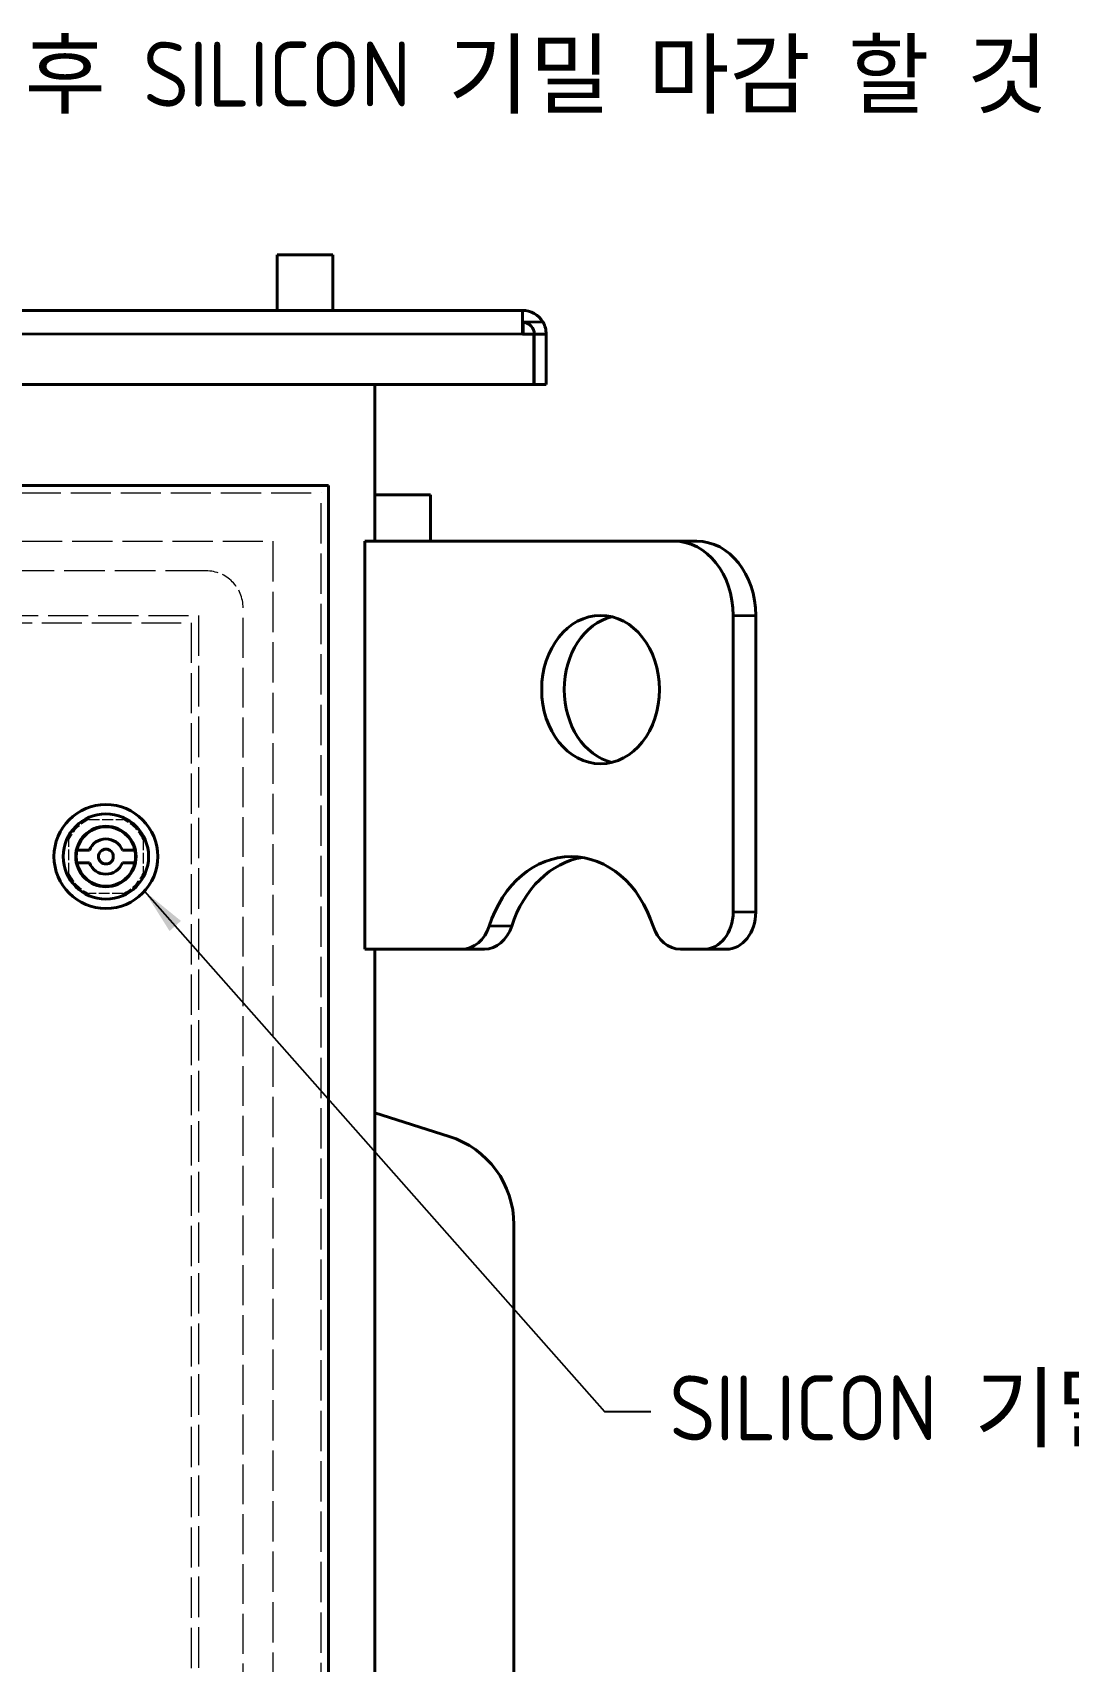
# Model space of a CAD drawing. Header units: millimetres. Extents: x 0 to 5945, y 0 to 4205.
# Drawn here: x 4967.1 to 5246.4, y 1996.8 to 2435.8 of the extents above; entities that cross this region are included whole.
import ezdxf

# ---------------------------------------------------------------- set-up
doc = ezdxf.new("R2010")
doc.units = ezdxf.units.MM
doc.header["$LTSCALE"] = 5
doc.linetypes.add('DASHED', pattern=[0.2067, 0.1654, -0.0413])
for name, color, linetype, lineweight in [('가려진 것(ISO)', 2, 'DASHED', 18), ('가시적인 것(ISO)', 3, 'Continuous', 40), ('가시적인 좁은 것(ISO)', 3, 'Continuous', 35), ('기호(ISO)', 5, 'Continuous', 25)]:
    doc.layers.add(name, color=color, linetype=linetype, lineweight=lineweight)
doc.styles.add('치수 텍스트_PSTEK_POSCO', font='isocp.shx')
doc.dimstyles.new('치수_PSTEK_POSCO$7', dxfattribs={"dimscale": 5, "dimtxt": 3.5, "dimasz": 2.5, "dimexe": 2, "dimexo": 2.5, "dimgap": 1, "dimtad": 1, "dimrnd": 1e-08, "dimdsep": 46, "dimtxsty": '치수 텍스트_PSTEK_POSCO', "dimcen": 0.09, "dimdle": 10, "dimclrd": 7, "dimclre": 7, "dimclrt": 2, "dimadec": 1, "dimazin": 2, "dimtfac": 1, "dimtmove": 0, "dimatfit": 3, "dimfxl": 0, "dimtolj": 1, "dimlwd": -1, "dimlwe": -1, "dimarcsym": 0})

msp = doc.modelspace()

# ---------------------------------------------------------------- linework, layer by layer
at = {"layer": '가려진 것(ISO)', "ltscale": 13.050004}
msp.add_line((4518.874, 2311.721), (5044.874, 2311.721), dxfattribs=at)
at = {"layer": '가려진 것(ISO)', "ltscale": 13.151269}
msp.add_line((5044.874, 1645.721), (5044.874, 2311.721), dxfattribs=at)
at = {"layer": '가려진 것(ISO)', "ltscale": 13.075485}
msp.add_line((4531.874, 2298.721), (5031.874, 2298.721), dxfattribs=at)
at = {"layer": '가려진 것(ISO)', "ltscale": 13.175637}
msp.add_line((5031.874, 2298.721), (5031.874, 1658.721), dxfattribs=at)
at = {"layer": '가려진 것(ISO)', "ltscale": 13.204701}
msp.add_line((5013.874, 2290.721), (4549.874, 2290.721), dxfattribs=at)
at = {"layer": '가려진 것(ISO)', "ltscale": 13.090868}
msp.add_line((4551.874, 2278.721), (5011.874, 2278.721), dxfattribs=at)
at = {"layer": '가려진 것(ISO)', "ltscale": 13.194353}
msp.add_line((5011.874, 2278.721), (5011.874, 1678.721), dxfattribs=at)
at = {"layer": '가려진 것(ISO)', "ltscale": 12.987153}
msp.add_line((5023.874, 1676.721), (5023.874, 2280.721), dxfattribs=at)
at = {"layer": '가려진 것(ISO)', "ltscale": 12.977034}
msp.add_line((4553.874, 2276.721), (5009.874, 2276.721), dxfattribs=at)
at = {"layer": '가려진 것(ISO)', "ltscale": 13.10639}
msp.add_line((5009.874, 2276.721), (5009.874, 1680.721), dxfattribs=at)
at = {"layer": '가려진 것(ISO)', "ltscale": 3.491266}
for p, q in [((4982.291, 2223.721), (4991.456, 2223.721)), ((4976.874, 2209.139), (4976.874, 2218.304)), ((4996.874, 2218.304), (4996.874, 2209.139)), ((4991.456, 2203.721), (4982.291, 2203.721))]:
    msp.add_line(p, q, dxfattribs=at)
at = {"layer": '가려진 것(ISO)', "ltscale": 5.983681}
msp.add_arc((5013.874, 2280.721), 10, 0, 90, dxfattribs=at)
at = {"layer": '가려진 것(ISO)', "ltscale": 2.98089}
for start, end in [(114.61998, 155.38002), (24.61998, 65.38002), (204.61998, 245.38002), (294.61998, 335.38002)]:
    msp.add_arc((4986.874, 2213.721), 11, start, end, dxfattribs=at)
at = {"layer": '가시적인 것(ISO)'}
for p, q in [((5048.074, 2375.921), (5033.074, 2375.921)), ((5033.074, 2360.921), (5033.074, 2375.921)), ((5048.074, 2360.921), (5048.074, 2375.921)), ((4464.574, 2360.921), (5099.174, 2360.921)), ((5099.174, 2357.721), (5099.174, 2360.921)), ((5099.174, 2357.721), (5099.374, 2357.721)), ((5099.174, 2354.521), (5099.174, 2357.721)), ((5099.374, 2357.721), (5099.374, 2354.521)), ((5102.274, 2354.521), (5099.174, 2354.521)), ((5102.274, 2354.521), (5102.274, 2340.921)), ((5102.374, 2354.521), (5105.574, 2354.521)), ((5102.374, 2340.921), (5102.374, 2354.521)), ((5105.574, 2354.521), (5105.574, 2340.921)), ((5102.274, 2340.921), (4461.474, 2340.921)), ((5059.374, 2298.721), (5059.374, 2340.921)), ((5105.574, 2340.921), (5102.374, 2340.921)), ((4516.874, 2313.721), (5046.874, 2313.721)), ((5046.874, 1643.721), (5046.874, 2313.721)), ((5059.374, 2311.221), (5074.374, 2311.221)), ((5074.374, 2311.221), (5074.374, 2298.721)), ((5056.699, 2298.721), (5140.101, 2298.721)), ((5056.699, 2188.721), (5056.699, 2298.721)), ((5146.176, 2298.721), (5140.101, 2298.721)), ((5155.987, 2278.721), (5155.987, 2198.721)), ((5162.062, 2198.721), (5162.062, 2278.721)), ((4979.057, 2215.421), (4982.439, 2215.421)), ((4994.691, 2215.421), (4991.309, 2215.421)), ((4979.057, 2212.021), (4982.439, 2212.021)), ((4994.691, 2212.021), (4991.309, 2212.021)), ((5082.847, 2188.721), (5056.699, 2188.721)), ((5059.374, 1797.721), (5059.374, 2188.721)), ((5082.847, 2188.721), (5088.922, 2188.721)), ((5148.044, 2188.721), (5141.754, 2188.721)), ((5148.044, 2188.721), (5154.119, 2188.721)), ((5079.392, 2138.291), (5059.374, 2144.603)), ((5096.874, 1901.871), (5096.874, 2114.449))]:
    msp.add_line(p, q, dxfattribs=at)
for radius in [14, 11.5, 8.15, 2]:
    msp.add_circle((4986.874, 2213.721), radius, dxfattribs=at)
for centre, radius, start, end in [((5099.174, 2354.521), 6.4, 30, 90), ((5099.174, 2354.521), 3.2, 0, 86.41668), ((5099.174, 2354.521), 6.4, 0, 30), ((4986.874, 2213.721), 8, 12.2689, 167.7311), ((4986.874, 2213.721), 4.75, 20.97096, 159.02904), ((4986.874, 2213.721), 8, 167.7311, 192.2689), ((4986.874, 2213.721), 8, 347.7311, 12.2689), ((4986.874, 2213.721), 8, 192.2689, 347.7311), ((4986.874, 2213.721), 4.75, 200.97096, 339.02904), ((5071.874, 2114.449), 25, 0, 72.5)]:
    msp.add_arc(centre, radius, start, end, dxfattribs=at)
for centre, major_axis, start_param, end_param in [((5140.101, 2278.721), (0, 20), 4.712389, 6.2831853), ((5146.176, 2278.721), (0, 20), 4.712389, 6.2831853), ((5126.319, 2258.721), (0, 20), 0.1923988, 2.9491938), ((5112.3, 2183.721), (0, 30), 5.0967858, 7.4695849), ((5118.376, 2183.721), (0, 30), 0.1278238, 1.1863996), ((5148.044, 2198.721), (0, -10), 0, 1.5707963), ((5154.119, 2198.721), (0, -10), 0, 1.5707963), ((5082.847, 2198.721), (0, -10), 0, 1.1863996), ((5088.922, 2198.721), (0, -10), 0, 1.1863996), ((5141.754, 2198.721), (0, -10), 5.0967858, 6.2831853)]:
    msp.add_ellipse(centre, major_axis=major_axis, ratio=0.7943003, start_param=start_param, end_param=end_param, dxfattribs=at)
msp.add_ellipse((5120.243, 2258.721), major_axis=(0, 20), ratio=0.7943003, dxfattribs=at)
at = {"layer": '가시적인 좁은 것(ISO)'}
for p, q in [((5104.716, 2357.721), (5099.374, 2357.721)), ((5099.174, 2354.521), (4464.574, 2354.521)), ((5155.987, 2278.721), (5162.062, 2278.721)), ((5162.062, 2198.721), (5155.987, 2198.721)), ((5096.286, 2194.971), (5090.21, 2194.971))]:
    msp.add_line(p, q, dxfattribs=at)

# ---------------------------------------------------------------- texts
at = {"layer": '기호(ISO)', "color": 2, "char_height": 17.5, "attachment_point": 4, "style": '치수 텍스트_PSTEK_POSCO'}
for s, insert, width in [('{\\fISOCP|b0|i0;\\H17.5000;HINGE GASKET 조립 후 SILICON 기밀 마감 할 것}', (4757.606, 2423.655), 550.38438), ('{\\fISOCP|b0|i0;\\H17.5000;SILICON 기밀 마감 할 것}', (5138.804, 2064.168), 278.74851)]:
    msp.add_mtext(s, dxfattribs=dict(at, insert=insert, width=width))

# ---------------------------------------------------------------- leaders
at = {"layer": '기호(ISO)', "color": 7, "annotation_type": 0, "has_hookline": 1, "hookline_direction": 0}
for points, text_width in [([(4626.803, 2249.891), (4740.106, 2423.655), (4752.606, 2423.655)], 516.037), ([(4997.285, 2204.361), (5121.304, 2064.168), (5133.804, 2064.168)], 253.851)]:
    msp.add_leader(points, dimstyle='치수_PSTEK_POSCO$7', override={"dimtad": 0}, dxfattribs=dict(at, text_width=text_width))

doc.saveas('drawing.dxf')
